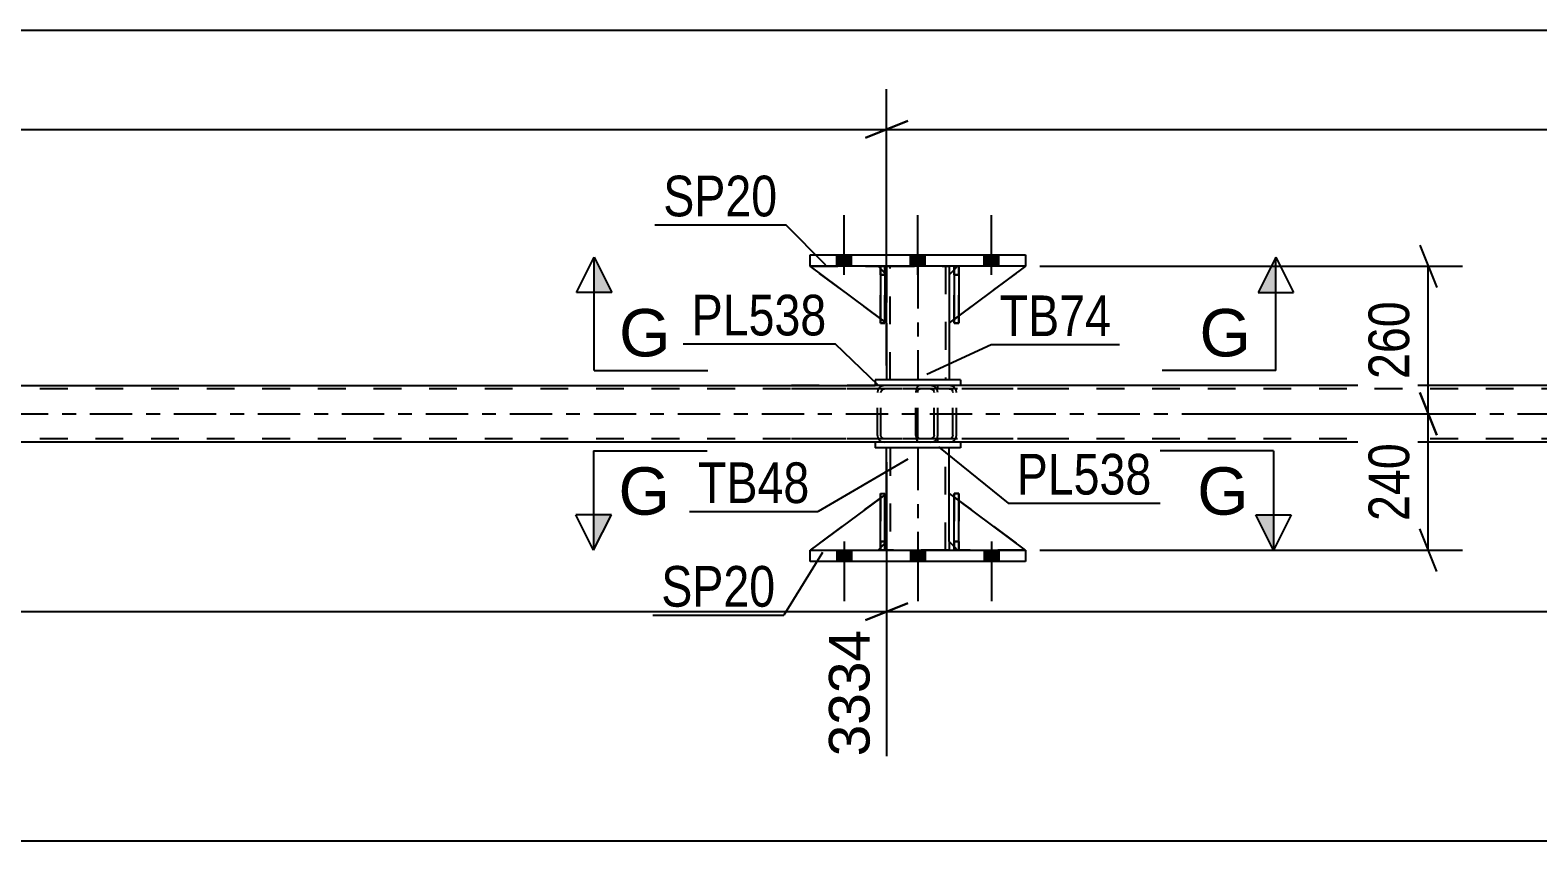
# Model space of a CAD drawing. Header units: millimetres. Extents: x -57 to 784, y -419 to 175.
# Drawn here: x 125.2 to 231.5, y -237.3 to -180.2 of the extents above; entities that cross this region are included whole.
import ezdxf

# ---------------------------------------------------------------- set-up
doc = ezdxf.new("R2010")
doc.units = ezdxf.units.MM
doc.linetypes.add('DXK_LINE_DOT2', pattern=[3.9198, 1.9599, -1.9599])
doc.linetypes.add('DXK_LINE_DOT3', pattern=[5.9187, 2.979, -0.9799, 0.9799, -0.9799])
doc.styles.add('Arial', font='ARIAL.TTF', dxfattribs={"height": 0.2})
doc.styles.add('Arial Narrow', font='ARIALN.TTF', dxfattribs={"height": 0.2})

# ---------------------------------------------------------------- blocks, each defined once
blk = doc.blocks.new('Bolt-122571493-4394 - 4373')
at = {"linetype": 'Continuous'}
for points in [[(182.09, -217.59), (183.13, -217.59), (183.13, -216.79), (182.09, -216.79)], [(182.09, -217.59), (183.13, -217.59), (183.13, -216.79), (182.09, -216.79)], [(182.09, -217.59), (183.13, -217.59), (183.13, -216.79), (182.09, -216.79)], [(187.29, -217.59), (188.33, -217.59), (188.33, -216.79), (187.29, -216.79)], [(187.29, -217.59), (188.33, -217.59), (188.33, -216.79), (187.29, -216.79)], [(192.49, -217.59), (193.53, -217.59), (193.53, -216.79), (192.49, -216.79)], [(192.49, -217.59), (193.53, -217.59), (193.53, -216.79), (192.49, -216.79)], [(192.49, -217.59), (193.53, -217.59), (193.53, -216.79), (192.49, -216.79)]]:
    blk.add_hatch(color=1, dxfattribs=at).paths.add_polyline_path(points)
at = {"color": 1, "linetype": 'Continuous'}
for p, q in [((182.61, -216.19), (182.61, -220.39)), ((182.61, -216.19), (182.61, -220.39)), ((182.61, -216.19), (182.61, -220.39)), ((187.81, -216.19), (187.81, -220.39)), ((187.81, -216.19), (187.81, -220.39)), ((193.01, -216.19), (193.01, -220.39)), ((193.01, -216.19), (193.01, -220.39)), ((193.01, -216.19), (193.01, -220.39)), ((182.09, -216.79), (182.09, -217.59)), ((182.09, -216.79), (182.09, -217.59)), ((182.09, -216.79), (182.09, -217.59)), ((183.13, -216.79), (183.13, -217.59)), ((183.13, -216.79), (183.13, -217.59)), ((183.13, -216.79), (183.13, -217.59)), ((187.29, -216.79), (187.29, -217.59)), ((187.29, -216.79), (187.29, -217.59)), ((188.33, -216.79), (188.33, -217.59)), ((188.33, -216.79), (188.33, -217.59)), ((192.49, -216.79), (192.49, -217.59)), ((192.49, -216.79), (192.49, -217.59)), ((192.49, -216.79), (192.49, -217.59)), ((193.53, -216.79), (193.53, -217.59)), ((193.53, -216.79), (193.53, -217.59)), ((193.53, -216.79), (193.53, -217.59))]:
    blk.add_line(p, q, dxfattribs=at)
blk = doc.blocks.new('Bolt-122571493-4393 - 4373')
at = {"linetype": 'Continuous'}
for points in [[(183.13, -195.99), (182.09, -195.99), (182.09, -196.79), (183.13, -196.79)], [(183.13, -195.99), (182.09, -195.99), (182.09, -196.79), (183.13, -196.79)], [(183.13, -195.99), (182.09, -195.99), (182.09, -196.79), (183.13, -196.79)], [(188.33, -195.99), (187.29, -195.99), (187.29, -196.79), (188.33, -196.79)], [(188.33, -195.99), (187.29, -195.99), (187.29, -196.79), (188.33, -196.79)], [(193.53, -195.99), (192.49, -195.99), (192.49, -196.79), (193.53, -196.79)], [(193.53, -195.99), (192.49, -195.99), (192.49, -196.79), (193.53, -196.79)], [(193.53, -195.99), (192.49, -195.99), (192.49, -196.79), (193.53, -196.79)]]:
    blk.add_hatch(color=1, dxfattribs=at).paths.add_polyline_path(points)
at = {"color": 1, "linetype": 'Continuous'}
for p, q in [((182.61, -197.39), (182.61, -193.19)), ((182.61, -197.39), (182.61, -193.19)), ((182.61, -197.39), (182.61, -193.19)), ((187.81, -197.39), (187.81, -193.19)), ((187.81, -197.39), (187.81, -193.19)), ((193.01, -197.39), (193.01, -193.19)), ((193.01, -197.39), (193.01, -193.19)), ((193.01, -197.39), (193.01, -193.19)), ((182.09, -196.79), (182.09, -195.99)), ((182.09, -196.79), (182.09, -195.99)), ((182.09, -196.79), (182.09, -195.99)), ((183.13, -196.79), (183.13, -195.99)), ((183.13, -196.79), (183.13, -195.99)), ((183.13, -196.79), (183.13, -195.99)), ((187.29, -196.79), (187.29, -195.99)), ((187.29, -196.79), (187.29, -195.99)), ((188.33, -196.79), (188.33, -195.99)), ((188.33, -196.79), (188.33, -195.99)), ((192.49, -196.79), (192.49, -195.99)), ((192.49, -196.79), (192.49, -195.99)), ((192.49, -196.79), (192.49, -195.99)), ((193.53, -196.79), (193.53, -195.99)), ((193.53, -196.79), (193.53, -195.99)), ((193.53, -196.79), (193.53, -195.99))]:
    blk.add_line(p, q, dxfattribs=at)
blk = doc.blocks.new('Part-122571493-4547 - 4373')
at = {"color": 2, "linetype": 'Continuous'}
for p, q in [((185.61, -212.79), (185.61, -209.59)), ((190.01, -212.79), (190.01, -209.59)), ((185.61, -216.79), (185.61, -216.19)), ((190.01, -216.19), (190.01, -216.79))]:
    blk.add_line(p, q, dxfattribs=at)
at = {"color": 7, "linetype": 'DXK_LINE_DOT2'}
for p, q in [((190.01, -209.59), (185.61, -209.59)), ((185.85, -209.59), (185.85, -216.79)), ((189.77, -216.79), (189.77, -209.59)), ((185.61, -216.19), (185.61, -212.79)), ((190.01, -216.19), (190.01, -212.79)), ((190.01, -216.79), (185.61, -216.79))]:
    blk.add_line(p, q, dxfattribs=at)
at = {"color": 7, "linetype": 'DXK_LINE_DOT3'}
blk.add_line((187.81, -209.59), (187.81, -216.79), dxfattribs=at)
blk = doc.blocks.new('Part-122571493-4465 - 4373')
at = {"color": 2, "linetype": 'Continuous'}
for p, q in [((52.32, -205.19), (184.81, -205.19)), ((440.22, -205.19), (190.81, -205.19)), ((184.81, -209.19), (52.32, -209.19)), ((440.22, -209.19), (190.81, -209.19))]:
    blk.add_line(p, q, dxfattribs=at)
at = {"color": 7, "linetype": 'DXK_LINE_DOT2'}
for p, q in [((708.02, -205.43), (52.32, -205.43)), ((190.81, -205.19), (184.81, -205.19)), ((708.02, -208.95), (52.32, -208.95)), ((190.81, -209.19), (184.81, -209.19))]:
    blk.add_line(p, q, dxfattribs=at)
at = {"color": 7, "linetype": 'DXK_LINE_DOT3'}
blk.add_line((52.52, -207.19), (708.02, -207.19), dxfattribs=at)
blk = doc.blocks.new('Part-122571493-4532 - 4373')
at = {"color": 2, "linetype": 'Continuous'}
for p, q in [((180.21, -196.79), (180.21, -195.99)), ((180.21, -195.99), (195.41, -195.99)), ((195.41, -195.99), (195.41, -196.79)), ((195.41, -196.79), (180.21, -196.79))]:
    blk.add_line(p, q, dxfattribs=at)
blk = doc.blocks.new('Part-122571493-4537 - 4373')
at = {"color": 2, "linetype": 'Continuous'}
for p, q in [((180.21, -217.59), (180.21, -216.79)), ((180.21, -216.79), (195.41, -216.79)), ((195.41, -217.59), (180.21, -217.59)), ((195.41, -216.79), (195.41, -217.59))]:
    blk.add_line(p, q, dxfattribs=at)
blk = doc.blocks.new('Part-122571493-4538 - 4373')
at = {"color": 7, "linetype": 'DXK_LINE_DOT2'}
for p, q in [((190.61, -196.79), (190.01, -197.39)), ((190.01, -200.79), (195.41, -196.79)), ((190.01, -197.39), (190.01, -200.79)), ((195.41, -196.79), (190.61, -196.79))]:
    blk.add_line(p, q, dxfattribs=at)
blk = doc.blocks.new('Part-122571493-4539 - 4373')
at = {"color": 2, "linetype": 'Continuous'}
for p, q in [((190.37, -197.04), (190.01, -197.39)), ((190.01, -197.39), (190.01, -200.79)), ((195.41, -196.79), (190.69, -200.29)), ((190.01, -200.79), (190.37, -200.53))]:
    blk.add_line(p, q, dxfattribs=at)
at = {"color": 7, "linetype": 'DXK_LINE_DOT2'}
for p, q in [((190.61, -196.79), (190.37, -197.04)), ((195.41, -196.79), (190.61, -196.79)), ((195.41, -196.79), (195.41, -196.79)), ((195.41, -196.79), (195.41, -196.79)), ((190.69, -200.29), (190.37, -200.53))]:
    blk.add_line(p, q, dxfattribs=at)
blk = doc.blocks.new('Part-122571493-4540 - 4373')
at = {"color": 7, "linetype": 'DXK_LINE_DOT2'}
for p, q in [((190.69, -212.79), (190.37, -212.79)), ((190.37, -216.19), (190.37, -212.79)), ((190.37, -212.79), (190.37, -216.79)), ((190.69, -212.79), (190.69, -216.19)), ((190.69, -216.79), (190.69, -212.79)), ((190.69, -216.19), (190.37, -216.19)), ((190.37, -216.79), (190.37, -216.19)), ((190.69, -216.19), (190.69, -216.79)), ((190.69, -216.79), (190.37, -216.79)), ((190.69, -216.79), (190.69, -216.79))]:
    blk.add_line(p, q, dxfattribs=at)
blk = doc.blocks.new('Part-122571493-4631 - 4373')
at = {"color": 2, "linetype": 'Continuous'}
for p, q in [((185.17, -213.12), (180.21, -216.79)), ((185.61, -212.79), (185.49, -212.88)), ((185.61, -216.19), (185.61, -212.79)), ((185.17, -216.63), (185.01, -216.79)), ((185.61, -216.19), (185.49, -216.31)), ((185.61, -216.19), (185.61, -216.19))]:
    blk.add_line(p, q, dxfattribs=at)
at = {"color": 7, "linetype": 'DXK_LINE_DOT2'}
for p, q in [((185.49, -212.88), (185.17, -213.12)), ((185.61, -216.19), (185.61, -212.79)), ((185.61, -216.19), (185.01, -216.79)), ((185.49, -216.31), (185.17, -216.63)), ((180.21, -216.79), (180.21, -216.79)), ((180.21, -216.79), (185.01, -216.79))]:
    blk.add_line(p, q, dxfattribs=at)
blk = doc.blocks.new('Part-122571493-4541 - 4373')
at = {"color": 2, "linetype": 'Continuous'}
for p, q in [((185.17, -216.79), (185.17, -212.79)), ((185.17, -212.79), (185.49, -212.79)), ((185.49, -216.79), (185.49, -212.79)), ((185.17, -216.79), (185.17, -216.79)), ((185.49, -216.79), (185.17, -216.79))]:
    blk.add_line(p, q, dxfattribs=at)
at = {"color": 7, "linetype": 'DXK_LINE_DOT2'}
for p, q in [((185.17, -212.79), (185.17, -216.19)), ((185.49, -216.19), (185.49, -212.79)), ((185.17, -216.19), (185.17, -216.79)), ((185.17, -216.19), (185.49, -216.19)), ((185.49, -216.79), (185.49, -216.19)), ((185.17, -216.79), (185.17, -216.79)), ((185.17, -216.79), (185.17, -216.79)), ((185.49, -216.79), (185.49, -216.79))]:
    blk.add_line(p, q, dxfattribs=at)
blk = doc.blocks.new('Part-122571493-4542 - 4373')
at = {"color": 2, "linetype": 'Continuous'}
for p, q in [((190.37, -216.79), (190.37, -212.79)), ((190.37, -212.79), (190.69, -212.79)), ((190.69, -216.79), (190.69, -212.79)), ((190.37, -216.79), (190.37, -216.79)), ((190.69, -216.79), (190.37, -216.79))]:
    blk.add_line(p, q, dxfattribs=at)
at = {"color": 7, "linetype": 'DXK_LINE_DOT2'}
for p, q in [((190.37, -212.79), (190.37, -216.19)), ((190.69, -216.19), (190.69, -212.79)), ((190.37, -216.19), (190.37, -216.79)), ((190.37, -216.19), (190.69, -216.19)), ((190.69, -216.79), (190.69, -216.19)), ((190.37, -216.79), (190.37, -216.79)), ((190.37, -216.79), (190.37, -216.79)), ((190.69, -216.79), (190.69, -216.79))]:
    blk.add_line(p, q, dxfattribs=at)
blk = doc.blocks.new('Part-122571493-4675 - 4373')
at = {"color": 2, "linetype": 'Continuous'}
for p, q in [((190.81, -209.19), (184.81, -209.19)), ((184.81, -209.19), (184.81, -209.59)), ((190.81, -209.19), (190.81, -209.59)), ((190.81, -209.59), (184.81, -209.59))]:
    blk.add_line(p, q, dxfattribs=at)
blk = doc.blocks.new('Part-122571493-4580 - 4373')
at = {"color": 7, "linetype": 'DXK_LINE_DOT2'}
for p, q in [((188.7, -205.19), (177.56, -205.19)), ((188.7, -205.43), (177.56, -205.43)), ((184.99, -205.5), (184.96, -205.67)), ((184.96, -208.71), (184.96, -205.67)), ((185, -205.48), (184.99, -205.5)), ((185.21, -205.67), (185.23, -205.58)), ((185.21, -208.71), (185.21, -205.67)), ((185.23, -205.58), (185.29, -205.5)), ((185.47, -205.19), (185.27, -205.23)), ((185.29, -205.5), (185.37, -205.45)), ((185.37, -205.45), (185.47, -205.43)), ((188.9, -205.23), (188.7, -205.19)), ((188.7, -205.43), (188.8, -205.45)), ((188.8, -205.45), (188.88, -205.5)), ((188.88, -205.5), (188.94, -205.58)), ((188.94, -205.58), (188.96, -205.67)), ((188.96, -208.71), (188.96, -205.67)), ((189.18, -205.5), (189.18, -205.48)), ((189.21, -205.67), (189.18, -205.5)), ((189.21, -208.71), (189.21, -205.67)), ((188.7, -208.95), (177.56, -208.95)), ((188.7, -209.19), (177.56, -209.19)), ((184.96, -208.71), (185, -208.89)), ((185.23, -208.8), (185.21, -208.71)), ((185.29, -208.88), (185.23, -208.8)), ((185.27, -209.15), (185.47, -209.19)), ((185.37, -208.93), (185.29, -208.88)), ((185.47, -208.95), (185.37, -208.93)), ((188.8, -208.93), (188.7, -208.95)), ((188.7, -209.19), (188.9, -209.15)), ((188.88, -208.88), (188.8, -208.93)), ((188.94, -208.8), (188.88, -208.88)), ((188.96, -208.71), (188.94, -208.8)), ((189.18, -208.89), (189.21, -208.71))]:
    blk.add_line(p, q, dxfattribs=at)
for centre, start, end in [((185.45, -205.69), 110.7583, 155.68), ((188.72, -205.69), 24.32, 69.2417), ((185.45, -208.69), 204.32, 249.2417), ((188.72, -208.69), 290.7583, 335.68)]:
    blk.add_arc(centre, 0.496, start, end, dxfattribs=at)
blk = doc.blocks.new('Part-122571493-4588 - 4373')
at = {"color": 7, "linetype": 'DXK_LINE_DOT2'}
for p, q in [((187.69, -205.48), (187.67, -205.67)), ((187.67, -208.71), (187.67, -205.67)), ((187.75, -205.33), (187.69, -205.48)), ((187.83, -205.23), (187.75, -205.33)), ((187.8, -205.67), (187.81, -205.58)), ((187.8, -208.71), (187.8, -205.67)), ((187.81, -205.58), (187.84, -205.5)), ((187.94, -205.19), (187.83, -205.23)), ((187.84, -205.5), (187.89, -205.45)), ((187.89, -205.45), (187.94, -205.43)), ((196.8, -205.19), (187.94, -205.19)), ((196.8, -205.43), (187.94, -205.43)), ((189.21, -205.43), (189.21, -205.19)), ((190.22, -205.23), (190.03, -205.19)), ((190.03, -205.43), (190.13, -205.45)), ((190.13, -205.45), (190.21, -205.5)), ((190.21, -205.5), (190.26, -205.58)), ((190.26, -205.58), (190.28, -205.67)), ((190.28, -208.71), (190.28, -205.67)), ((190.5, -205.5), (190.49, -205.48)), ((190.53, -205.67), (190.5, -205.5)), ((190.53, -208.71), (190.53, -205.67)), ((187.67, -208.71), (187.69, -208.89)), ((187.69, -208.89), (187.75, -209.05)), ((187.75, -209.05), (187.83, -209.15)), ((187.81, -208.8), (187.8, -208.71)), ((187.84, -208.88), (187.81, -208.8)), ((187.83, -209.15), (187.94, -209.19)), ((187.89, -208.93), (187.84, -208.88)), ((187.94, -208.95), (187.89, -208.93)), ((196.8, -208.95), (187.94, -208.95)), ((196.8, -209.19), (187.94, -209.19)), ((189.21, -209.19), (189.21, -208.95)), ((190.13, -208.93), (190.03, -208.95)), ((190.03, -209.19), (190.22, -209.15)), ((190.21, -208.88), (190.13, -208.93)), ((190.26, -208.8), (190.21, -208.88)), ((190.28, -208.71), (190.26, -208.8)), ((190.49, -208.89), (190.53, -208.71))]:
    blk.add_line(p, q, dxfattribs=at)
for centre, start, end in [((190.04, -205.68), 23.8494, 68.8059), ((190.04, -208.69), 291.1941, 336.1506)]:
    blk.add_arc(centre, 0.492, start, end, dxfattribs=at)
blk = doc.blocks.new('Part-122571493-4592 - 4373')
at = {"color": 2, "linetype": 'Continuous'}
for p, q in [((190.69, -196.79), (190.37, -196.79)), ((190.37, -196.79), (190.37, -200.79)), ((190.69, -196.79), (190.69, -196.79)), ((190.69, -196.79), (190.69, -200.79)), ((190.69, -200.79), (190.37, -200.79))]:
    blk.add_line(p, q, dxfattribs=at)
at = {"color": 7, "linetype": 'DXK_LINE_DOT2'}
for p, q in [((190.37, -196.79), (190.37, -197.39)), ((190.37, -196.79), (190.37, -196.79)), ((190.69, -197.39), (190.37, -197.39)), ((190.37, -197.39), (190.37, -200.79)), ((190.69, -197.39), (190.69, -196.79)), ((190.69, -196.79), (190.69, -196.79)), ((190.69, -200.79), (190.69, -197.39))]:
    blk.add_line(p, q, dxfattribs=at)
blk = doc.blocks.new('Part-122571493-4593 - 4373')
at = {"color": 2, "linetype": 'Continuous'}
for p, q in [((185.49, -196.79), (185.17, -196.79)), ((185.17, -196.79), (185.17, -200.79)), ((185.49, -196.79), (185.49, -196.79)), ((185.49, -196.79), (185.49, -200.79)), ((185.49, -200.79), (185.17, -200.79))]:
    blk.add_line(p, q, dxfattribs=at)
at = {"color": 7, "linetype": 'DXK_LINE_DOT2'}
for p, q in [((185.17, -196.79), (185.17, -197.39)), ((185.17, -196.79), (185.17, -196.79)), ((185.49, -197.39), (185.17, -197.39)), ((185.17, -197.39), (185.17, -200.79)), ((185.49, -197.39), (185.49, -196.79)), ((185.49, -196.79), (185.49, -196.79)), ((185.49, -200.79), (185.49, -197.39))]:
    blk.add_line(p, q, dxfattribs=at)
blk = doc.blocks.new('Part-122571493-4594 - 4373')
at = {"color": 7, "linetype": 'DXK_LINE_DOT2'}
for p, q in [((190.37, -197.39), (190.37, -196.79)), ((190.37, -196.79), (190.37, -196.79)), ((190.37, -196.79), (190.37, -200.79)), ((190.37, -196.79), (190.69, -196.79)), ((190.37, -200.79), (190.37, -197.39)), ((190.37, -197.39), (190.69, -197.39)), ((190.69, -196.79), (190.69, -197.39)), ((190.69, -200.79), (190.69, -196.79)), ((190.69, -197.39), (190.69, -200.79)), ((190.37, -200.79), (190.69, -200.79))]:
    blk.add_line(p, q, dxfattribs=at)
blk = doc.blocks.new('Part-122571493-4595 - 4373')
at = {"color": 7, "linetype": 'DXK_LINE_DOT2'}
for p, q in [((185.17, -197.39), (185.17, -196.79)), ((185.17, -196.79), (185.17, -196.79)), ((185.17, -196.79), (185.17, -200.79)), ((185.17, -196.79), (185.49, -196.79)), ((185.17, -200.79), (185.17, -197.39)), ((185.17, -197.39), (185.49, -197.39)), ((185.49, -196.79), (185.49, -197.39)), ((185.49, -200.79), (185.49, -196.79)), ((185.49, -197.39), (185.49, -200.79)), ((185.17, -200.79), (185.49, -200.79))]:
    blk.add_line(p, q, dxfattribs=at)
blk = doc.blocks.new('Part-122571493-4596 - 4373')
at = {"color": 2, "linetype": 'Continuous'}
for p, q in [((185.17, -200.46), (180.21, -196.79)), ((185.17, -196.94), (185.01, -196.79)), ((185.61, -197.39), (185.49, -197.26)), ((185.61, -197.39), (185.61, -197.39)), ((185.61, -200.79), (185.61, -197.39)), ((185.49, -200.69), (185.61, -200.79)), ((185.61, -200.79), (185.61, -200.79))]:
    blk.add_line(p, q, dxfattribs=at)
at = {"color": 7, "linetype": 'DXK_LINE_DOT2'}
for p, q in [((185.01, -196.79), (180.21, -196.79)), ((180.21, -196.79), (180.21, -196.79)), ((185.01, -196.79), (185.61, -197.39)), ((185.49, -197.26), (185.17, -196.94)), ((185.61, -197.39), (185.61, -200.79)), ((185.49, -200.69), (185.17, -200.46))]:
    blk.add_line(p, q, dxfattribs=at)
blk = doc.blocks.new('Part-122571493-4597 - 4373')
at = {"color": 7, "linetype": 'DXK_LINE_DOT2'}
for p, q in [((185.61, -200.79), (180.21, -196.79)), ((180.21, -196.79), (185.01, -196.79)), ((185.01, -196.79), (185.61, -197.39)), ((185.61, -197.39), (185.01, -196.79)), ((185.61, -197.39), (185.61, -200.79)), ((185.61, -197.39), (185.61, -197.39)), ((185.61, -197.39), (185.61, -200.79))]:
    blk.add_line(p, q, dxfattribs=at)
blk = doc.blocks.new('Part-122571493-4630 - 4373')
at = {"color": 7, "linetype": 'DXK_LINE_DOT2'}
for p, q in [((185.17, -212.79), (185.49, -212.79)), ((185.17, -216.19), (185.17, -212.79)), ((185.17, -212.79), (185.17, -216.79)), ((185.49, -212.79), (185.49, -216.19)), ((185.49, -216.79), (185.49, -212.88)), ((185.49, -216.19), (185.17, -216.19)), ((185.17, -216.79), (185.17, -216.19)), ((185.49, -216.19), (185.49, -216.79)), ((185.49, -216.79), (185.17, -216.79)), ((185.49, -216.79), (185.49, -216.79))]:
    blk.add_line(p, q, dxfattribs=at)
blk = doc.blocks.new('Part-122571493-4632 - 4373')
at = {"color": 7, "linetype": 'DXK_LINE_DOT2'}
for p, q in [((185.61, -212.79), (180.21, -216.79)), ((185.61, -216.19), (185.61, -212.79)), ((185.61, -212.79), (185.61, -216.19)), ((185.01, -216.79), (185.61, -216.19)), ((185.61, -216.19), (185.01, -216.79)), ((185.61, -216.19), (185.61, -216.19)), ((180.21, -216.79), (185.01, -216.79))]:
    blk.add_line(p, q, dxfattribs=at)
blk = doc.blocks.new('Part-122571493-4633 - 4373')
at = {"color": 2, "linetype": 'Continuous'}
for p, q in [((190.01, -216.19), (190.01, -212.79)), ((190.01, -212.79), (190.37, -213.05)), ((195.41, -216.79), (190.69, -213.29)), ((190.37, -216.54), (190.01, -216.19))]:
    blk.add_line(p, q, dxfattribs=at)
at = {"color": 7, "linetype": 'DXK_LINE_DOT2'}
for p, q in [((190.69, -213.29), (190.37, -213.05)), ((190.37, -216.54), (190.61, -216.79)), ((190.61, -216.79), (195.41, -216.79))]:
    blk.add_line(p, q, dxfattribs=at)
blk = doc.blocks.new('Part-122571493-4634 - 4373')
at = {"color": 7, "linetype": 'DXK_LINE_DOT2'}
for p, q in [((190.01, -216.19), (190.01, -212.79)), ((190.01, -212.79), (195.41, -216.79)), ((190.61, -216.79), (190.01, -216.19)), ((195.41, -216.79), (190.61, -216.79))]:
    blk.add_line(p, q, dxfattribs=at)
blk = doc.blocks.new('Part-122571493-4639 - 4373')
at = {"color": 2, "linetype": 'Continuous'}
for p, q in [((185.61, -196.79), (185.61, -197.39)), ((190.01, -196.79), (190.01, -197.39)), ((185.61, -200.79), (185.61, -204.79)), ((190.01, -200.79), (190.01, -204.79))]:
    blk.add_line(p, q, dxfattribs=at)
at = {"color": 7, "linetype": 'DXK_LINE_DOT2'}
for p, q in [((185.61, -196.79), (190.01, -196.79)), ((185.61, -197.39), (185.61, -200.79)), ((185.85, -204.79), (185.85, -196.79)), ((189.77, -196.79), (189.77, -204.79)), ((190.01, -197.39), (190.01, -200.79)), ((190.01, -204.79), (185.61, -204.79))]:
    blk.add_line(p, q, dxfattribs=at)
at = {"color": 7, "linetype": 'DXK_LINE_DOT3'}
blk.add_line((187.81, -196.79), (187.81, -204.79), dxfattribs=at)
blk = doc.blocks.new('Part-122571493-4670 - 4373')
at = {"color": 2, "linetype": 'Continuous'}
for p, q in [((190.81, -204.79), (184.81, -204.79)), ((184.81, -204.79), (184.81, -205.19)), ((190.81, -204.79), (190.81, -205.19)), ((190.81, -205.19), (184.81, -205.19))]:
    blk.add_line(p, q, dxfattribs=at)
blk = doc.blocks.new('StraightDimension-122571493-4820 - 4373')
at = {"color": 7, "linetype": 'Continuous'}
for p, q in [((223.19, -205.69), (224.39, -208.69)), ((207.57, -207.19), (226.19, -207.19)), ((223.79, -216.79), (223.79, -207.19)), ((224.39, -218.29), (223.19, -215.29)), ((196.41, -216.79), (226.19, -216.79))]:
    blk.add_line(p, q, dxfattribs=at)
at = {"color": 0}
blk.add_wipeout([(223.04, -208.65), (218.84, -208.65), (218.84, -215.33), (223.04, -215.33)], dxfattribs=at)
at = {"color": 3, "style": 'Arial Narrow'}
blk.add_text('240', height=2.863, rotation=90.0002, dxfattribs=at).set_placement((222.44, -214.73))
blk = doc.blocks.new('StraightDimension-122571493-4757 - 4373')
at = {"color": 7, "linetype": 'Continuous'}
for p, q in [((185.61, -203.79), (185.61, -184.3)), ((184.11, -187.75), (187.11, -186.55)), ((52.26, -187.15), (185.61, -187.15))]:
    blk.add_line(p, q, dxfattribs=at)
blk = doc.blocks.new('StraightDimension-122571493-4683 - 4373')
at = {"color": 7, "linetype": 'Continuous'}
for p, q in [((185.61, -210.59), (185.61, -231.31)), ((184.11, -221.72), (187.11, -220.52)), ((52.26, -221.12), (185.61, -221.12))]:
    blk.add_line(p, q, dxfattribs=at)
at = {"color": 0, "linetype": 'Continuous'}
blk.add_wipeout([(185.01, -221.82), (180.81, -221.82), (180.81, -231.91), (185.01, -231.91)], dxfattribs=at)
at = {"color": 3, "linetype": 'Continuous', "style": 'Arial'}
blk.add_text('3334', height=2.865, rotation=90.0002, dxfattribs=at).set_placement((184.41, -231.31))
blk = doc.blocks.new('StraightDimension-122571493-4693 - 4373')
at = {"color": 7, "linetype": 'Continuous'}
for p, q in [((185.61, -210.59), (185.61, -231.31)), ((187.11, -220.52), (184.11, -221.72)), ((185.61, -221.12), (441.02, -221.12))]:
    blk.add_line(p, q, dxfattribs=at)
blk = doc.blocks.new('StraightDimension-122571493-4747 - 4373')
at = {"color": 7, "linetype": 'Continuous'}
for p, q in [((185.61, -203.79), (185.61, -184.3)), ((187.11, -186.55), (184.11, -187.75)), ((185.61, -187.15), (441.02, -187.15))]:
    blk.add_line(p, q, dxfattribs=at)
blk = doc.blocks.new('StraightDimension-122571493-4789 - 4373')
at = {"color": 7, "linetype": 'Continuous'}
blk.add_line((51.67, -180.15), (716.64, -180.15), dxfattribs=at)
blk = doc.blocks.new('StraightDimension-122571493-4813 - 4373')
at = {"color": 7, "linetype": 'Continuous'}
blk.add_line((51.04, -237.27), (717.28, -237.27), dxfattribs=at)
blk = doc.blocks.new('StraightDimension-122571493-4849 - 4373')
at = {"color": 7, "linetype": 'Continuous'}
for p, q in [((223.19, -195.29), (224.39, -198.29)), ((196.41, -196.79), (226.19, -196.79)), ((223.79, -207.19), (223.79, -196.79)), ((224.39, -208.69), (223.19, -205.69)), ((207.57, -207.19), (226.19, -207.19))]:
    blk.add_line(p, q, dxfattribs=at)
at = {"color": 0}
blk.add_wipeout([(223.04, -198.65), (218.84, -198.65), (218.84, -205.33), (223.04, -205.33)], dxfattribs=at)
at = {"color": 3, "style": 'Arial Narrow'}
blk.add_text('260', height=2.863, rotation=90.0002, dxfattribs=at).set_placement((222.44, -204.73))
blk = doc.blocks.new('Mark-122571493-4533 - 4373')
at = {"color": 30, "linetype": 'Continuous'}
for p in [(181.1, -216.96), (169.13, -221.37)]:
    blk.add_line(p, (178.37, -221.37), dxfattribs=at)
at = {"color": 0}
blk.add_wipeout([(177.77, -220.77), (177.77, -217.77), (169.73, -217.77), (169.73, -220.77)], dxfattribs=at)
blk.add_wipeout([(177.77, -220.77), (177.77, -217.77), (169.73, -217.77), (169.73, -220.77)], dxfattribs=at)
at = {"color": 3, "style": 'Arial Narrow'}
blk.add_text('SP20', height=2.863, dxfattribs=at).set_placement((169.73, -220.77))
blk = doc.blocks.new('Mark-122571493-4671 - 4373')
at = {"color": 30, "linetype": 'Continuous'}
for p, q in [((189.27, -209.51), (194.18, -213.47)), ((194.18, -213.47), (204.89, -213.47))]:
    blk.add_line(p, q, dxfattribs=at)
at = {"color": 0}
blk.add_wipeout([(204.29, -212.87), (204.29, -209.87), (194.78, -209.87), (194.78, -212.87)], dxfattribs=at)
blk.add_wipeout([(204.29, -212.87), (204.29, -209.87), (194.78, -209.87), (194.78, -212.87)], dxfattribs=at)
at = {"color": 3, "style": 'Arial Narrow'}
blk.add_text('PL538', height=2.863, dxfattribs=at).set_placement((194.78, -212.87))
blk = doc.blocks.new('Mark-122571493-4528 - 4373')
at = {"color": 30, "linetype": 'Continuous'}
for p in [(169.27, -193.87), (181.33, -196.71)]:
    blk.add_line(p, (178.51, -193.87), dxfattribs=at)
at = {"color": 0}
blk.add_wipeout([(177.91, -193.27), (177.91, -190.27), (169.87, -190.27), (169.87, -193.27)], dxfattribs=at)
blk.add_wipeout([(177.91, -193.27), (177.91, -190.27), (169.87, -190.27), (169.87, -193.27)], dxfattribs=at)
at = {"color": 3, "style": 'Arial Narrow'}
blk.add_text('SP20', height=2.863, dxfattribs=at).set_placement((169.87, -193.27))
blk = doc.blocks.new('Mark-122571493-4543 - 4373')
at = {"color": 30, "linetype": 'Continuous'}
for p in [(187.1, -210.37), (171.72, -214.07)]:
    blk.add_line(p, (180.78, -214.07), dxfattribs=at)
at = {"color": 0}
blk.add_wipeout([(180.18, -213.47), (180.18, -210.47), (172.32, -210.47), (172.32, -213.47)], dxfattribs=at)
blk.add_wipeout([(180.18, -213.47), (180.18, -210.47), (172.32, -210.47), (172.32, -213.47)], dxfattribs=at)
at = {"color": 3, "style": 'Arial Narrow'}
blk.add_text('TB48', height=2.863, dxfattribs=at).set_placement((172.32, -213.47))
blk = doc.blocks.new('Mark-122571493-4635 - 4373')
at = {"color": 30, "linetype": 'Continuous'}
for p, q in [((188.45, -204.38), (192.98, -202.31)), ((192.98, -202.31), (202.03, -202.31))]:
    blk.add_line(p, q, dxfattribs=at)
at = {"color": 0}
blk.add_wipeout([(201.43, -201.71), (201.43, -198.71), (193.58, -198.71), (193.58, -201.71)], dxfattribs=at)
blk.add_wipeout([(201.43, -201.71), (201.43, -198.71), (193.58, -198.71), (193.58, -201.71)], dxfattribs=at)
at = {"color": 3, "style": 'Arial Narrow'}
blk.add_text('TB74', height=2.863, dxfattribs=at).set_placement((193.58, -201.71))
blk = doc.blocks.new('Mark-122571493-4666 - 4373')
at = {"color": 30, "linetype": 'Continuous'}
for p in [(171.27, -202.26), (185.01, -205.16)]:
    blk.add_line(p, (181.98, -202.26), dxfattribs=at)
at = {"color": 0}
blk.add_wipeout([(181.38, -201.66), (181.38, -198.66), (171.87, -198.66), (171.87, -201.66)], dxfattribs=at)
blk.add_wipeout([(181.38, -201.66), (181.38, -198.66), (171.87, -198.66), (171.87, -201.66)], dxfattribs=at)
at = {"color": 3, "style": 'Arial Narrow'}
blk.add_text('PL538', height=2.863, dxfattribs=at).set_placement((171.87, -201.66))
blk = doc.blocks.new('SectionMark-122571493-4886 - 4373')
at = {"linetype": 'Continuous'}
for points in [[(166.25, -198.64), (165, -198.64), (165, -196.14)], [(213.04, -198.64), (211.79, -198.64), (213.04, -196.14)]]:
    blk.add_hatch(color=6, dxfattribs=at).paths.add_polyline_path(points)
at = {"color": 6, "linetype": 'Continuous'}
for p, q in [((163.75, -198.64), (165, -196.14)), ((165, -204.14), (165, -196.14)), ((165, -196.14), (166.25, -198.64)), ((213.04, -196.14), (211.79, -198.64)), ((213.04, -204.14), (213.04, -196.14)), ((213.04, -196.14), (214.29, -198.64)), ((166.25, -198.64), (163.75, -198.64)), ((211.79, -198.64), (214.29, -198.64)), ((165, -204.14), (173, -204.14)), ((213.04, -204.14), (205.04, -204.14))]:
    blk.add_line(p, q, dxfattribs=at)
at = {"color": 0, "linetype": 'Continuous'}
for points in [[(170.38, -203.14), (170.38, -199.64), (166.75, -199.64), (166.75, -203.14)], [(211.29, -203.14), (211.29, -199.64), (207.66, -199.64), (207.66, -203.14)]]:
    blk.add_wipeout(points, dxfattribs=at)
at = {"color": 3, "linetype": 'Continuous', "style": 'Arial'}
for p in [(166.75, -203.14), (207.66, -203.14)]:
    blk.add_text('G', height=3.34, dxfattribs=at).set_placement(p)
blk = doc.blocks.new('SectionMark-122571493-4888 - 4373')
at = {"color": 6, "linetype": 'Continuous'}
for p, q in [((164.96, -209.79), (172.96, -209.79)), ((164.96, -209.79), (164.96, -216.79)), ((212.88, -209.79), (204.88, -209.79)), ((212.88, -209.79), (212.88, -216.79)), ((164.96, -216.79), (163.71, -214.29)), ((214.13, -214.29), (212.88, -216.79))]:
    blk.add_line(p, q, dxfattribs=at)
at = {"color": 0, "linetype": 'Continuous'}
for points in [[(170.34, -214.29), (170.34, -210.79), (166.71, -210.79), (166.71, -214.29)], [(211.13, -214.29), (211.13, -210.79), (207.5, -210.79), (207.5, -214.29)]]:
    blk.add_wipeout(points, dxfattribs=at)
at = {"linetype": 'Continuous'}
for points in [[(164.96, -214.29), (166.21, -214.29), (164.96, -216.79)], [(211.63, -214.29), (212.88, -214.29), (212.88, -216.79)]]:
    blk.add_hatch(color=6, dxfattribs=at).paths.add_polyline_path(points)
at = {"color": 6, "linetype": 'Continuous'}
for p, q in [((166.21, -214.29), (163.71, -214.29)), ((164.96, -216.79), (166.21, -214.29)), ((211.63, -214.29), (214.13, -214.29)), ((212.88, -216.79), (211.63, -214.29))]:
    blk.add_line(p, q, dxfattribs=at)
at = {"color": 3, "linetype": 'Continuous', "style": 'Arial'}
for p in [(166.71, -214.29), (207.5, -214.29)]:
    blk.add_text('G', height=3.34, dxfattribs=at).set_placement(p)

msp = doc.modelspace()

# ---------------------------------------------------------------- block references
for name in ['Bolt-122571493-4393 - 4373', 'Part-122571493-4532 - 4373', 'Part-122571493-4596 - 4373', 'Part-122571493-4597 - 4373', 'Part-122571493-4593 - 4373', 'Part-122571493-4595 - 4373', 'Part-122571493-4639 - 4373', 'Part-122571493-4538 - 4373', 'Part-122571493-4539 - 4373', 'Part-122571493-4592 - 4373', 'Part-122571493-4594 - 4373', 'Part-122571493-4670 - 4373', 'Part-122571493-4465 - 4373', 'Part-122571493-4580 - 4373', 'Part-122571493-4588 - 4373', 'Part-122571493-4675 - 4373', 'Part-122571493-4547 - 4373', 'Part-122571493-4631 - 4373', 'Part-122571493-4632 - 4373', 'Part-122571493-4541 - 4373', 'Part-122571493-4630 - 4373', 'Part-122571493-4633 - 4373', 'Part-122571493-4634 - 4373', 'Part-122571493-4540 - 4373', 'Part-122571493-4542 - 4373', 'Bolt-122571493-4394 - 4373', 'Part-122571493-4537 - 4373']:
    msp.add_blockref(name, (0, 0))

# ---------------------------------------------------------------- next in the draw order: block references
for name in ['StraightDimension-122571493-4757 - 4373', 'StraightDimension-122571493-4820 - 4373', 'StraightDimension-122571493-4683 - 4373']:
    msp.add_blockref(name, (0, 0))

# ---------------------------------------------------------------- next in the draw order: block references
for name in ['StraightDimension-122571493-4747 - 4373', 'StraightDimension-122571493-4693 - 4373']:
    msp.add_blockref(name, (0, 0))

# ---------------------------------------------------------------- next in the draw order: block references
for name in ['StraightDimension-122571493-4789 - 4373', 'Mark-122571493-4543 - 4373', 'Mark-122571493-4671 - 4373', 'StraightDimension-122571493-4813 - 4373']:
    msp.add_blockref(name, (0, 0))

# ---------------------------------------------------------------- next in the draw order: block references
for name in ['Mark-122571493-4528 - 4373', 'StraightDimension-122571493-4849 - 4373', 'Mark-122571493-4666 - 4373', 'Mark-122571493-4533 - 4373']:
    msp.add_blockref(name, (0, 0))

# ---------------------------------------------------------------- next in the draw order: block references
for name in ['Mark-122571493-4635 - 4373', 'SectionMark-122571493-4888 - 4373']:
    msp.add_blockref(name, (0, 0))

# ---------------------------------------------------------------- next in the draw order: block references
msp.add_blockref('SectionMark-122571493-4886 - 4373', (0, 0))

doc.saveas('drawing.dxf')
